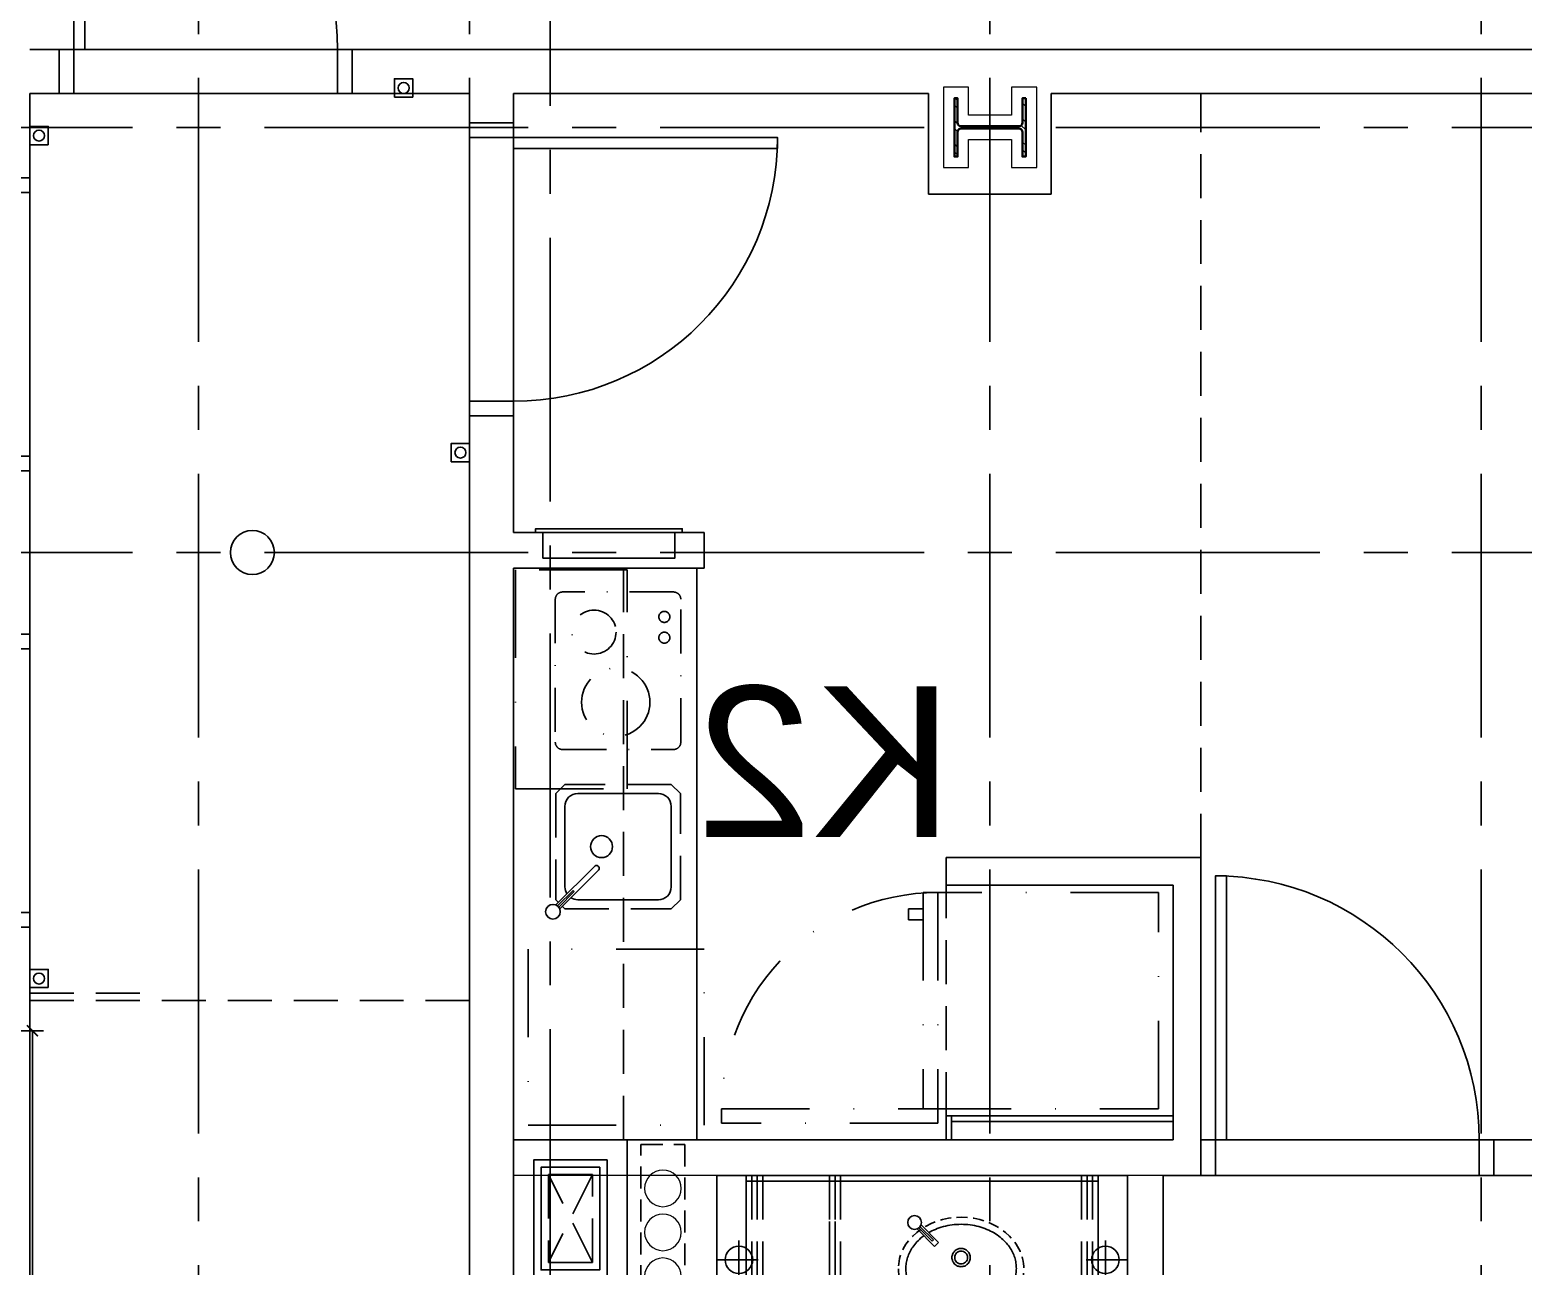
# Model space of a CAD drawing. Header units: inches. Extents: x 12000 to 16048, y 0 to 3185.
# Drawn here: x 12628 to 12831.7, y 1805.9 to 1974.6 of the extents above; entities that cross this region are included whole.
import ezdxf

# ---------------------------------------------------------------- set-up
doc = ezdxf.new("R2010")
doc.units = ezdxf.units.IN
doc.header["$LTSCALE"] = 48
doc.header["$MEASUREMENT"] = 0
for name, pattern in [('CENTER2', [1.125, 0.75, -0.125, 0.125, -0.125]), ('DASHDOT2', [0.5, 0.25, -0.125, 0, -0.125]), ('HIDDEN', [0.375, 0.25, -0.125]), ('HIDDEN2', [0.1875, 0.125, -0.0625])]:
    doc.linetypes.add(name, pattern=pattern)
for name, color, linetype in [('_0_Objects', 8, 'Continuous'), ('A-Clng Mtd Light Fixture', 8, 'Continuous'), ('A-Door', 8, 'Continuous'), ('A-Door-Head', 8, 'Continuous'), ('A-Eqpm', 8, 'Continuous'), ('A-Eqpm-NIC', 8, 'DASHDOT2'), ('A-Flor-Case', 8, 'Continuous'), ('A-Flor-Case-Hidden', 8, 'HIDDEN2'), ('A-Flor-Outline', 8, 'Continuous'), ('A-Flor-Ovhd', 8, 'HIDDEN2'), ('A-Flor-Pfix', 8, 'Continuous'), ('A-Flor-Soffit', 8, 'HIDDEN2'), ('A-Flor-Spcl', 8, 'Continuous'), ('A-Flor-Wall Mtd Fixture', 8, 'Continuous'), ('A-Grid(3-32)', 8, 'CENTER2'), ('A-HVAC', 8, 'HIDDEN2'), ('A-Wall-Full', 8, 'Continuous')]:
    doc.layers.add(name, color=color, linetype=linetype)
for name, color, linetype, lineweight in [('A-Detl-Hatch', 8, 'Continuous', 18), ('S-Detl-Hatch', 8, 'Continuous', 18), ('S-Detl-Wide', 8, 'Continuous', 35)]:
    doc.layers.add(name, color=color, linetype=linetype, lineweight=lineweight)
doc.layers.add('G-Anno-Nplt', color=8, linetype='Continuous', lineweight=18, plot=False)
doc.layers.add('G-Anno-View', color=8, linetype='Continuous', lineweight=18, plot=False)
doc.styles.add('G1DIM', font='arial.ttf')
doc.dimstyles.new('Aec-Arch-I-96', dxfattribs={"dimscale": 96, "dimtxt": 0.09375, "dimasz": 0.0625, "dimexe": 0.0625, "dimexo": 0.0625, "dimgap": 0.03125, "dimtad": 1, "dimdec": 3, "dimzin": 3, "dimdsep": 46, "dimlunit": 4, "dimtxsty": 'G1DIM', "dimblk": 'ARCHTICK', "dimcen": 0.09375, "dimclrd": 256, "dimclre": 256, "dimclrt": 256, "dimazin": 2, "dimtfac": 0.75, "dimtdec": 3, "dimtix": 1, "dimtmove": 2, "dimatfit": 2, "dimldrblk": 'OPEN90', "dimfxl": 0.0625, "dimtolj": 1, "dimtzin": 0, "dimarcsym": 0})

# ---------------------------------------------------------------- blocks, each defined once
blk = doc.blocks.new('*U9')
at = {"layer": 'A-Detl-Hatch'}
h = blk.add_hatch(dxfattribs=at)
h.set_pattern_fill('ANSI32', color=256, scale=6, style=0)
h.set_pattern_definition([(45, (0, -4.865), (-1.591, 1.591), []), (45, (1.0607, -4.865), (-1.591, 1.591), [])])
edge = h.paths.add_edge_path()
edge.add_line((3.98, -9.73), (3.98, -9.295))
edge.add_line((3.98, -9.295), (0.645, -9.295))
edge.add_arc((0.645, -8.795), 0.5, 180, 270, ccw=False)
edge.add_line((0.145, -8.795), (0.145, -0.935))
edge.add_arc((0.645, -0.935), 0.5, 90, 180, ccw=False)
edge.add_line((0.645, -0.435), (3.98, -0.435))
edge.add_line((3.98, -0.435), (3.98, 0))
edge.add_line((3.98, 0), (-3.98, 0))
edge.add_line((-3.98, 0), (-3.98, -0.435))
edge.add_line((-3.98, -0.435), (-0.645, -0.435))
edge.add_arc((-0.645, -0.935), 0.5, 0, 90, ccw=False)
edge.add_line((-0.145, -0.935), (-0.145, -8.795))
edge.add_arc((-0.645, -8.795), 0.5, -90, 0, ccw=False)
edge.add_line((-0.645, -9.295), (-3.98, -9.295))
edge.add_line((-3.98, -9.295), (-3.98, -9.73))
edge.add_line((-3.98, -9.73), (3.98, -9.73))
at = {"linetype": 'ByBlock'}
blk.add_lwpolyline([(3.98, -9.73), (3.98, -9.295), (0.645, -9.295, -0.4142136), (0.145, -8.795), (0.145, -0.935, -0.4142136), (0.645, -0.435), (3.98, -0.435), (3.98, 0), (-3.98, 0), (-3.98, -0.435), (-0.645, -0.435, -0.4142136), (-0.145, -0.935), (-0.145, -8.795, -0.4142136), (-0.645, -9.295), (-3.98, -9.295), (-3.98, -9.73)], format="xyb", close=True, dxfattribs=at)
blk = doc.blocks.new('W10X33')
at = {"layer": 'S-Detl-Hatch'}
blk.add_lwpolyline([(13773.28, -7309.78), (13773.28, -7306.34), (13769.45, -7306.34), (13769.45, -7300.48), (13773.28, -7300.48), (13773.28, -7297.05), (13762.32, -7297.05), (13762.32, -7300.48), (13766.16, -7300.48), (13766.16, -7306.34), (13762.32, -7306.34), (13762.32, -7309.78)], close=True, dxfattribs=at)
at = {"layer": 'S-Detl-Wide'}
blk.add_blockref('*U9', (13767.8, -7298.55), dxfattribs=at)
blk = doc.blocks.new('2ND FLOOR - STRUCTURAL GRID')
at = {"layer": 'A-Grid(3-32)'}
for p, q in [((8635.5, -7426.01), (8635.5, -9409.77)), ((8672.5, -7426.01), (8672.5, -9409.77)), ((8743.5, -7426.01), (8743.5, -9409.77)), ((8810.5, -7426.01), (8810.5, -9409.77)), ((8683.5, -7447.81), (8683.5, -9387.54)), ((8104.5, -8080.75), (11912.5, -8080.75)), ((8104.5, -8138.75), (11912.5, -8138.75))]:
    blk.add_line(p, q, dxfattribs=at)
at = {"rotation": 90}
blk.add_blockref('W10X33', (1440.09, -21848.55), dxfattribs=at)
blk = doc.blocks.new('36in door')
blk.add_lwpolyline([(-1.5, -36), (0, -36), (0, 0), (-1.5, 0)], close=True)
blk.add_arc((0, 0), 36, 180, 270)
blk = doc.blocks.new('King Studio 3')
at = {"layer": 'A-Door'}
for points in [[(15.9941, -214.375), (13.9941, -214.375), (13.9941, -220.375), (15.9941, -220.375)], [(53.9941, -214.375), (51.9941, -214.375), (51.9941, -220.375), (53.9941, -220.375)]]:
    blk.add_lwpolyline(points, close=True, dxfattribs=at)
at = {"layer": 'A-Door-Head'}
blk.add_lwpolyline([(15.9941, -214.375), (51.9941, -214.375), (51.9941, -220.375), (15.9941, -220.375)], close=True, dxfattribs=at)
at = {"layer": 'A-Wall-Full'}
for p, q in [((9.9941, -214.375), (15.9941, -214.375)), ((15.9941, -220.375), (15.9941, -214.375)), ((15.9941, -220.375), (15.9941, -214.375)), ((51.9941, -220.375), (51.9941, -214.375)), ((51.9941, -214.375), (257.3731, -214.375)), ((51.9941, -220.375), (51.9941, -214.375)), ((53.9941, -214.375), (51.9941, -214.375)), ((9.9941, -220.375), (15.9941, -220.375)), ((51.9941, -220.375), (70, -220.3749))]:
    blk.add_line(p, q, dxfattribs=at)
at = {"layer": 'A-Door', "rotation": 180}
blk.add_blockref('36in door', (15.9941, -214.375), dxfattribs=at)
blk = doc.blocks.new('refrigerator')
blk.add_line((-30.125, 0), (-30.125, -29.5))
for points in [[(-32.125, -29.5), (0, -29.5), (0, 0), (-32.125, 0)], [(-34.125, -3.75), (-32.125, -3.75), (-32.125, -2.25), (-34.125, -2.25)], [(-59.625, -31.5), (-59.625, -29.5), (-30.125, -29.5), (-30.125, -31.5)]]:
    blk.add_lwpolyline(points, close=True)
blk.add_arc((-30.125, -29.5), 29.5, 90, 183.88744)
blk = doc.blocks.new('kitchen faucet')
for p, q in [((0.93, 0.38), (8.38, 0.38)), ((1, 0.12), (4, 0.12)), ((4, -0.12), (4, 0.12)), ((0.93, -0.38), (8.38, -0.38)), ((1, -0.12), (4, -0.12))]:
    blk.add_line(p, q)
blk.add_circle((0, 0), 1)
blk.add_arc((8.38, 0), 0.375, 270, 90)
blk = doc.blocks.new('kitchen sink')
blk.add_lwpolyline([(-14.94, -6.97, 0.143329), (-14, -7.25), (-3, -7.25, 0.414214), (-1.25, -5.5), (-1.25, 5.5, 0.414214), (-3, 7.25), (-14, 7.25, 0.414214), (-15.75, 5.5), (-15.75, -5.5, 0.143329), (-15.47, -6.44, 0.143329)], format="xyb")
blk.add_circle((-10.75, 0), 1.5)
at = {"layer": 'A-Flor-Case-Hidden'}
for p, q in [((-15.75, 8.5), (-17, 7.25)), ((-1.25, 8.5), (0, 7.25)), ((-16.64, -7.61), (-17, -7.25)), ((-15.75, -8.5), (-16.11, -8.14)), ((-1.25, -8.5), (0, -7.25))]:
    blk.add_line(p, q, dxfattribs=at)
for points in [[(-1.25, 8.5), (-15.75, 8.5)], [(-17, 7.25), (-17, -7.25)], [(0, -7.25), (0, 7.25)], [(-15.75, -8.5), (-1.25, -8.5)]]:
    blk.add_lwpolyline(points, dxfattribs=at)
at = {"rotation": 45.00000000000001}
blk.add_blockref('kitchen faucet', (-17.38, -8.88), dxfattribs=at)
blk = doc.blocks.new('cooktop')
at = {"ltscale": 0.5}
blk.add_lwpolyline([(-7.56, -21.5), (7.56, -21.5, 0.414214), (8.56, -20.5), (8.56, -1, 0.414214), (7.56, 0), (-7.56, 0, 0.414214), (-8.56, -1), (-8.56, -20.5, 0.414214)], format="xyb", close=True, dxfattribs=at)
for centre, radius in [((-3.27, -5.47), 3), ((6.32, -3.4), 0.75), ((6.32, -6.24), 0.75), ((-0.31, -15.05), 4.66)]:
    blk.add_circle(centre, radius, dxfattribs=at)
blk = doc.blocks.new('_ArchTick')
at = {"linetype": 'ByBlock', "const_width": 0.15}
blk.add_lwpolyline([(-0.5, -0.5), (0.5, 0.5)], dxfattribs=at)
blk = doc.blocks.new('*D134')
at = {"layer": 'Defpoints', "transparency": 16777216}
for p in [(-90, 34.75), (-59, 34.87), (-59, 25.02)]:
    blk.add_point(p, dxfattribs=at)
at = {"layer": 'G-Anno-Nplt', "lineweight": -2, "transparency": 16777216}
for p, q in [((-90, 33.25), (-90, 23.52)), ((-59, 33.37), (-59, 23.52)), ((-90, 25.02), (-59, 25.02))]:
    blk.add_line(p, q, dxfattribs=at)
at = {"layer": 'G-Anno-Nplt', "lineweight": -2, "transparency": 16777216, "xscale": 1.5, "yscale": 1.5, "zscale": 1.5, "rotation": 180}
blk.add_blockref('_ArchTick', (-90, 25.02), dxfattribs=at)
at = {"layer": 'G-Anno-Nplt', "lineweight": -2, "transparency": 16777216, "xscale": 1.5, "yscale": 1.5, "zscale": 1.5}
blk.add_blockref('_ArchTick', (-59, 25.02), dxfattribs=at)
at = {"layer": 'G-Anno-Nplt', "transparency": 16777216, "insert": (-74.5, 26.9), "char_height": 2.25, "attachment_point": 5, "style": 'G1DIM'}
blk.add_mtext('\\A1;2\'-7"', dxfattribs=at)
blk = doc.blocks.new('_Open90')
at = {"linetype": 'ByBlock', "lineweight": -2}
for p, q in [((0, 0), (-1, 0)), ((-0.5, 0.5), (0, 0)), ((0, 0), (-0.5, -0.5))]:
    blk.add_line(p, q, dxfattribs=at)
blk = doc.blocks.new('*D135')
at = {"layer": 'Defpoints', "transparency": 16777216}
for p in [(-59, 34.75), (-25, 34.75), (-25, 25.02)]:
    blk.add_point(p, dxfattribs=at)
at = {"layer": 'G-Anno-Nplt', "lineweight": -2, "transparency": 16777216}
for p, q in [((-59, 33.25), (-59, 23.52)), ((-25, 33.25), (-25, 23.52)), ((-59, 25.02), (-25, 25.02))]:
    blk.add_line(p, q, dxfattribs=at)
at = {"layer": 'G-Anno-Nplt', "lineweight": -2, "transparency": 16777216, "xscale": 1.5, "yscale": 1.5, "zscale": 1.5, "rotation": 180}
blk.add_blockref('_ArchTick', (-59, 25.02), dxfattribs=at)
at = {"layer": 'G-Anno-Nplt', "lineweight": -2, "transparency": 16777216, "xscale": 1.5, "yscale": 1.5, "zscale": 1.5}
blk.add_blockref('_ArchTick', (-25, 25.02), dxfattribs=at)
at = {"layer": 'G-Anno-Nplt', "transparency": 16777216, "insert": (-42, 26.92), "char_height": 2.25, "attachment_point": 5, "style": 'G1DIM'}
blk.add_mtext('\\A1;2\'-10"', dxfattribs=at)
blk = doc.blocks.new('*D136')
at = {"layer": 'Defpoints', "transparency": 16777216}
for p in [(-59, 34.75), (-65.84, 0), (-59, 0)]:
    blk.add_point(p, dxfattribs=at)
at = {"layer": 'G-Anno-Nplt', "lineweight": -2, "transparency": 16777216}
for p, q in [((-60.5, 34.75), (-67.34, 34.75)), ((-65.84, 34.75), (-65.84, 0)), ((-60.5, 0), (-67.34, 0))]:
    blk.add_line(p, q, dxfattribs=at)
at = {"layer": 'G-Anno-Nplt', "lineweight": -2, "transparency": 16777216, "xscale": 1.5, "yscale": 1.5, "zscale": 1.5}
for p, rotation in [((-65.84, 34.75), 90), ((-65.84, 0), 270)]:
    blk.add_blockref('_ArchTick', p, dxfattribs=dict(at, rotation=rotation))
at = {"layer": 'G-Anno-Nplt', "transparency": 16777216, "insert": (-68.6, 17.37), "char_height": 2.25, "attachment_point": 5, "rotation": 90, "style": 'G1DIM'}
blk.add_mtext('\\A1;2\'-10{\\H0.750000x;\\S3/4;}"', dxfattribs=at)
blk = doc.blocks.new('*D137')
at = {"layer": 'Defpoints', "transparency": 16777216}
for p in [(-25, 25.02), (0, 25.02), (0, 25.02)]:
    blk.add_point(p, dxfattribs=at)
at = {"layer": 'G-Anno-Nplt', "lineweight": -2, "transparency": 16777216}
blk.add_line((-25, 25.02), (0, 25.02), dxfattribs=at)
at = {"layer": 'G-Anno-Nplt', "lineweight": -2, "transparency": 16777216, "xscale": 1.5, "yscale": 1.5, "zscale": 1.5, "rotation": 180}
blk.add_blockref('_ArchTick', (-25, 25.02), dxfattribs=at)
at = {"layer": 'G-Anno-Nplt', "lineweight": -2, "transparency": 16777216, "xscale": 1.5, "yscale": 1.5, "zscale": 1.5}
blk.add_blockref('_ArchTick', (0, 25.02), dxfattribs=at)
at = {"layer": 'G-Anno-Nplt', "transparency": 16777216, "insert": (-12.5, 26.9), "char_height": 2.25, "attachment_point": 5, "style": 'G1DIM'}
blk.add_mtext('\\A1;2\'-1"', dxfattribs=at)
blk = doc.blocks.new('*D138')
at = {"layer": 'Defpoints', "transparency": 16777216}
for p in [(0, 78), (0, 0), (6.36, 0)]:
    blk.add_point(p, dxfattribs=at)
at = {"layer": 'G-Anno-Nplt', "lineweight": -2, "transparency": 16777216}
for p, q in [((1.5, 78), (7.86, 78)), ((6.36, 78), (6.36, 0)), ((1.5, 0), (7.86, 0))]:
    blk.add_line(p, q, dxfattribs=at)
at = {"layer": 'G-Anno-Nplt', "lineweight": -2, "transparency": 16777216, "xscale": 1.5, "yscale": 1.5, "zscale": 1.5}
for p, rotation in [((6.36, 78), 90), ((6.36, 0), 270)]:
    blk.add_blockref('_ArchTick', p, dxfattribs=dict(at, rotation=rotation))
at = {"layer": 'G-Anno-Nplt', "transparency": 16777216, "insert": (4.46, 39), "char_height": 2.25, "attachment_point": 5, "rotation": 90, "style": 'G1DIM'}
blk.add_mtext('\\A1;6\'-6"', dxfattribs=at)
blk = doc.blocks.new('18in door')
blk.add_lwpolyline([(0, 0), (1.5, 0), (1.5, 18), (0, 18)], close=True)
blk.add_arc((0, 0), 18, 0, 90)
blk = doc.blocks.new('Single 12x6 HVAC Shaft')
at = {"layer": 'A-Flor-Outline'}
blk.add_lwpolyline([(3.75, 17.75), (11.75, 17.75), (11.75, 3.75), (3.75, 3.75)], close=True, dxfattribs=at)
at = {"layer": 'A-HVAC'}
for p, q in [((4.75, 16.75), (10.75, 4.75)), ((4.75, 4.75), (10.75, 16.75))]:
    blk.add_line(p, q, dxfattribs=at)
blk.add_lwpolyline([(4.75, 16.75), (10.75, 16.75), (10.75, 4.75), (4.75, 4.75)], close=True, dxfattribs=at)
at = {"layer": 'A-Wall-Full'}
for points in [[(0, 21.5), (15.5, 21.5), (15.5, 0), (0, 0)], [(2.75, 18.75), (12.75, 18.75), (12.75, 2.75), (2.75, 2.75)]]:
    blk.add_lwpolyline(points, close=True, dxfattribs=at)
blk = doc.blocks.new('Plumbing Chase')
at = {"layer": 'A-Flor-Outline', "linetype": 'HIDDEN2', "ltscale": 0.5}
blk.add_lwpolyline([(0.625, 0), (6.625, 0), (6.625, 24), (0.625, 24)], close=True, dxfattribs=at)
at = {"layer": 'G-Anno-Nplt'}
for centre in [(3.625, 18), (3.625, 12), (3.625, 6)]:
    blk.add_circle(centre, 2.5, dxfattribs=at)
blk = doc.blocks.new('*D105')
at = {"layer": 'Defpoints', "transparency": 16777216}
for p in [(0, -27.88), (-5.72, -67.88), (0, -67.88)]:
    blk.add_point(p, dxfattribs=at)
at = {"layer": 'G-Anno-Nplt', "lineweight": -2, "transparency": 16777216}
for p, q in [((-1.5, -27.88), (-7.22, -27.88)), ((-5.72, -27.88), (-5.72, -67.88)), ((-1.5, -67.88), (-7.22, -67.88))]:
    blk.add_line(p, q, dxfattribs=at)
at = {"layer": 'G-Anno-Nplt', "lineweight": -2, "transparency": 16777216, "xscale": 1.5, "yscale": 1.5, "zscale": 1.5}
for p, rotation in [((-5.72, -27.88), 90), ((-5.72, -67.88), 270)]:
    blk.add_blockref('_ArchTick', p, dxfattribs=dict(at, rotation=rotation))
at = {"layer": 'G-Anno-Nplt', "transparency": 16777216, "insert": (-7.62, -47.88), "char_height": 2.25, "attachment_point": 5, "rotation": 90, "style": 'G1DIM'}
blk.add_mtext('\\A1;3\'-4"', dxfattribs=at)
blk = doc.blocks.new('*D106')
at = {"layer": 'Defpoints', "transparency": 16777216}
for p in [(0, -42.54), (-24, -43.01), (0, -43.01)]:
    blk.add_point(p, dxfattribs=at)
at = {"layer": 'G-Anno-Nplt', "lineweight": -2, "transparency": 16777216}
for p, q in [((-24, -41.51), (-24, -41.04)), ((-24, -42.54), (0, -42.54)), ((0, -41.51), (0, -41.04))]:
    blk.add_line(p, q, dxfattribs=at)
at = {"layer": 'G-Anno-Nplt', "lineweight": -2, "transparency": 16777216, "xscale": 1.5, "yscale": 1.5, "zscale": 1.5, "rotation": 180}
blk.add_blockref('_ArchTick', (-24, -42.54), dxfattribs=at)
at = {"layer": 'G-Anno-Nplt', "lineweight": -2, "transparency": 16777216, "xscale": 1.5, "yscale": 1.5, "zscale": 1.5}
blk.add_blockref('_ArchTick', (0, -42.54), dxfattribs=at)
at = {"layer": 'G-Anno-Nplt', "transparency": 16777216, "insert": (-12, -40.64), "char_height": 2.25, "attachment_point": 5, "style": 'G1DIM'}
blk.add_mtext('\\A1;2\'-0"', dxfattribs=at)
blk = doc.blocks.new('shower head')
for p, q in [((0.5, 0.25), (4.48, 0.25)), ((6.04, 1.5), (4.5, 1.5)), ((0.5, -0.25), (4.48, -0.25)), ((6.02, -1.5), (4.49, -1.5))]:
    blk.add_line(p, q)
blk.add_lwpolyline([(0, -1.12), (0.5, -1.12), (0.5, 1.12), (0, 1.12)], close=True)
at = {"extrusion": (0, 0, -1)}
for centre, start_param, end_param in [((4.5, 0), 4.878708, 10.826996), ((6.02, 0), 6.265998, 9.430839)]:
    blk.add_ellipse(centre, major_axis=(0, 1.5), ratio=0.483735, start_param=start_param, end_param=end_param, dxfattribs=at)
blk.add_open_spline([(4.48, 0.25), (4.49, 0.2), (4.49, 0.16), (4.49, 0.11), (4.5, 0.04), (4.5, -0.04), (4.49, -0.11), (4.49, -0.16), (4.49, -0.21), (4.48, -0.25)], degree=3, knots=[7.6339989, 7.6339989, 7.6339989, 7.6339989, 7.7552894, 7.7552894, 7.7552894, 7.9540134, 7.9540134, 7.9540134, 8.074038, 8.074038, 8.074038, 8.074038])
blk = doc.blocks.new('shower curtain rod')
for p, q in [((-59.75, 0), (-60, 0)), ((-59.75, -2.5), (-59.75, 0)), ((-0.25, 0), (0, 0)), ((-0.25, -2.5), (-0.25, 0)), ((-59.75, -0.75), (-58.86, -0.75)), ((-59.75, -1.75), (-59, -1.75)), ((-0.25, -0.75), (-1.14, -0.75)), ((-0.25, -1.75), (-1, -1.75)), ((-59.75, -2.5), (-60, -2.5)), ((-0.25, -2.5), (0, -2.5))]:
    blk.add_line(p, q)
for centre, radius, start, end in [((-30, 101.37), 107.12, 254.2934, 285.7066), ((-30, 101.34), 106.09, 254.2167, 285.7833)]:
    blk.add_arc(centre, radius, start, end)
blk = doc.blocks.new('tub plan')
for p, q in [((0.12, -32.25), (0.12, -0.31)), ((59.44, -0.12), (0.31, -0.12)), ((59.63, -32.25), (59.63, -0.31)), ((2.25, -16.5), (2.25, -20)), ((0.19, -33.86), (0.19, -32.36)), ((59.56, -33.86), (59.56, -32.36)), ((-0.07, -33.87), (59.81, -33.87))]:
    blk.add_line(p, q)
blk.add_circle((7.62, -18.25), 1.09)
for centre, radius, start, end in [((0.31, -0.31), 0.188, 90, 180), ((59.44, -0.31), 0.188, 0, 90), ((14.37, -18.25), 12.25, 90, 171.7868), ((30, -982.48), 976.6, 89.08325, 90.91675), ((45.62, -18.25), 12.25, 270, 90), ((14.5, -18.25), 10.59, 90, 180), ((29.77, -940.73), 933.2, 89.06218, 90.93782), ((45.05, -12.16), 4.5, 8.0478, 90), ((1.97, -18.25), 48, 351.9522, 8.0478), ((14.5, -18.25), 10.59, 180, 270), ((14.37, -18.25), 12.25, 188.2132, 270), ((45.05, -24.34), 4.5, 270, 351.9522), ((30, 945.98), 976.6, 269.08325, 270.91675), ((29.77, 904.23), 933.2, 269.06218, 270.93782), ((0.25, -32.25), 0.13, 180, 241.143), ((59.5, -32.25), 0.13, 298.857, 0), ((0.25, -33.69), 0.13, 246.6399, 270), ((29.87, 1136.13), 1170.38, 268.54955, 271.45045), ((59.81, -33.81), 0.06, 270, 0)]:
    blk.add_arc(centre, radius, start, end)
at = {"layer": 'A-Flor-Pfix'}
blk.add_blockref('shower head', (-0.07, -18.25), dxfattribs=at)
at = {"layer": 'A-Flor-Spcl'}
blk.add_blockref('shower curtain rod', (59.87, -28.62), dxfattribs=at)
blk = doc.blocks.new('Toiliet American Std Cadet Pro')
for p, q in [((5.84, 9.06), (1, 9.06)), ((0, 8.06), (0, -8.06)), ((6.84, 7.9), (6.84, 8.06)), ((7.53, 6.52), (7, 7.36)), ((7.69, -5.98), (7.69, 5.98)), ((6.84, -8.06), (6.84, -7.9)), ((7, -7.36), (7.53, -6.52)), ((1, -9.06), (5.84, -9.06))]:
    blk.add_line(p, q)
for centre, radius, start, end in [((1, 8.06), 1, 90, 180), ((5.84, 8.06), 1, 0, 90), ((7.84, 7.9), 1, 180, 212.4157), ((6.69, 5.98), 1, 0, 32.4157), ((10.89, 10.1), 4.91, 226.8784, 295.5831), ((10.89, -10.1), 4.91, 64.417, 133.1217), ((6.69, -5.98), 1, 327.5844, 0), ((1, -8.06), 1, 180, 270), ((5.84, -8.06), 1, 270, 0), ((7.84, -7.9), 1, 147.5844, 180)]:
    blk.add_arc(centre, radius, start, end)
for start_param, end_param in [(4.086017, 8.480354), (2.197169, 4.086017)]:
    blk.add_ellipse((18.39, 0), major_axis=(9.17, 0), ratio=0.762999, start_param=start_param, end_param=end_param)
blk = doc.blocks.new('wall sconce')
for p, q in [((2, -2.625), (2, 2.625)), ((-1, 0), (4.625, 0))]:
    blk.add_line(p, q)
blk.add_circle((2, 0), 1.875)
blk = doc.blocks.new('sink1915rear')
for p, q in [((-5.47, -4.01), (-3.08, -6.41)), ((-6, -4.54), (-3.61, -6.94)), ((-5.78, -4.41), (-3.96, -6.23)), ((-5.6, -4.24), (-3.78, -6.05)), ((-3.96, -6.23), (-3.78, -6.05)), ((-3.61, -6.94), (-3.08, -6.41))]:
    blk.add_line(p, q)
blk.add_circle((-6.35, -3.67), 0.938)
for points, knots in [([(0, -3.91), (-0.41, -3.93), (-1.23, -3.96), (-2.41, -4.2), (-3.48, -4.57), (-4.13, -4.89), (-4.43, -5.06)], [0, 0, 0, 0, 1.238365, 2.448444, 3.606048, 4.621257, 4.621257, 4.621257, 4.621257]), ([(-5.07, -5.48), (-5.16, -5.54), (-5.5, -5.8), (-6.03, -6.29), (-6.6, -6.99), (-7.03, -7.71), (-7.32, -8.45), (-7.5, -9.2), (-7.56, -9.95), (-7.5, -10.7), (-7.32, -11.45), (-7.03, -12.19), (-6.6, -12.91), (-6.03, -13.61), (-5.33, -14.26), (-4.48, -14.84), (-3.5, -15.33), (-2.41, -15.7), (-1.23, -15.95), (-0.41, -15.98), (0, -15.99)], [5.387657, 5.387657, 5.387657, 5.387657, 5.72094, 6.671915, 7.55893, 8.391939, 9.182354, 9.943851, 10.690053, 11.436458, 12.198524, 12.989815, 13.823917, 14.712127, 15.664288, 16.687236, 17.780855, 18.938437, 20.147416, 21.38303, 21.38303, 21.38303, 21.38303])]:
    blk.add_open_spline(points, degree=3, knots=knots)
for points in [[(0, -3.91), (1.24, -3.99), (2.42, -4.23), (3.52, -4.61), (4.49, -5.1), (5.33, -5.68), (6.03, -6.32), (6.59, -7.01), (7.01, -7.73), (7.31, -8.46), (7.48, -9.21), (7.54, -9.95), (7.48, -10.69), (7.31, -11.44), (7.01, -12.17), (6.59, -12.89), (6.03, -13.58), (5.33, -14.22), (4.49, -14.81), (3.51, -15.3), (2.42, -15.67), (1.23, -15.91), (0, -15.99)], [(0, -9.7), (-0.48, -9.61), (-0.88, -9.34), (-1.15, -8.93), (-1.25, -8.45), (-1.15, -7.97), (-0.88, -7.57), (-0.48, -7.3), (0, -7.2)], [(0, -7.58), (-0.33, -7.64), (-0.62, -7.83), (-0.81, -8.12), (-0.87, -8.45), (-0.81, -8.79), (-0.62, -9.07), (-0.33, -9.26), (0, -9.33)], [(0, -9.7), (0.48, -9.61), (0.88, -9.34), (1.15, -8.93), (1.25, -8.45), (1.15, -7.97), (0.88, -7.57), (0.48, -7.3), (0, -7.2)], [(0, -7.58), (0.33, -7.64), (0.62, -7.83), (0.81, -8.12), (0.88, -8.45), (0.81, -8.79), (0.62, -9.07), (0.33, -9.26), (0, -9.33)]]:
    blk.add_spline(points, degree=3)
at = {"layer": 'A-Flor-Case-Hidden', "linetype": 'HIDDEN2', "ltscale": 0.25, "extrusion": (0, 0, -1)}
blk.add_ellipse((0, -10.01), major_axis=(-8.56, 0), ratio=0.824818, dxfattribs=at)
blk = doc.blocks.new('41in Std Vanity')
at = {"layer": 'A-Flor-Case'}
for p, q in [((23, 52), (0, 52)), ((0.75, 4), (0.75, 52)), ((23, 4), (23, 52)), ((23, 4), (0, 4))]:
    blk.add_line(p, q, dxfattribs=at)
at = {"layer": 'A-Flor-Case-Hidden'}
for p, q in [((0, 51.25), (22, 51.25)), ((22, 4.75), (22, 51.125)), ((0, 50.5), (21.25, 50.5)), ((0, 49.75), (21.25, 49.75)), ((0, 16.875), (21.25, 16.875)), ((0, 16.125), (21.25, 16.125)), ((0, 15.375), (22, 15.375)), ((21.25, 16.125), (0.75, 16.125)), ((21.25, 15.375), (0.75, 15.375)), ((0, 6.25), (21.25, 6.25)), ((0, 5.5), (21.25, 5.5)), ((0, 4.75), (22, 4.75))]:
    blk.add_line(p, q, dxfattribs=at)
for points in [[(21.25, 49.75), (22, 49.75), (22, 51.25), (21.25, 51.25)], [(21.25, 16.875), (22, 16.875), (22, 15.375), (21.25, 15.375)], [(21.25, 6.25), (22, 6.25), (22, 4.75), (21.25, 4.75)]]:
    blk.add_lwpolyline(points, close=True, dxfattribs=at)
at = {"layer": 'A-Wall-Full'}
for p, q in [((0, 0), (0, 56)), ((0, 56), (23, 56)), ((23, 0), (0, 0))]:
    blk.add_line(p, q, dxfattribs=at)
at = {"layer": 'A-Flor-Pfix', "rotation": 90}
blk.add_blockref('sink1915rear', (2.736, 33.312), dxfattribs=at)
at = {"layer": 'A-Flor-Wall Mtd Fixture', "xscale": -1, "rotation": 90}
blk.add_blockref('wall sconce', (11.5, 55), dxfattribs=at)
at = {"layer": 'A-Flor-Wall Mtd Fixture', "rotation": 90}
blk.add_blockref('wall sconce', (11.5, 1), dxfattribs=at)
blk = doc.blocks.new('*D100')
at = {"layer": 'Defpoints', "transparency": 16777216}
for p in [(4.88, 128.67), (60.88, 129.13), (60.88, 129.13)]:
    blk.add_point(p, dxfattribs=at)
at = {"layer": 'G-Anno-Nplt', "lineweight": -2, "transparency": 16777216}
for p, q in [((4.88, 130.17), (4.88, 130.63)), ((4.88, 129.13), (60.88, 129.13))]:
    blk.add_line(p, q, dxfattribs=at)
at = {"layer": 'G-Anno-Nplt', "lineweight": -2, "transparency": 16777216, "xscale": 1.5, "yscale": 1.5, "zscale": 1.5, "rotation": 180}
blk.add_blockref('_ArchTick', (4.88, 129.13), dxfattribs=at)
at = {"layer": 'G-Anno-Nplt', "lineweight": -2, "transparency": 16777216, "xscale": 1.5, "yscale": 1.5, "zscale": 1.5}
blk.add_blockref('_ArchTick', (60.88, 129.13), dxfattribs=at)
at = {"layer": 'G-Anno-Nplt', "transparency": 16777216, "insert": (32.88, 131.03), "char_height": 2.25, "attachment_point": 5, "style": 'G1DIM'}
blk.add_mtext('\\A1;4\'-8"', dxfattribs=at)
blk = doc.blocks.new('*D101')
at = {"layer": 'Defpoints', "transparency": 16777216}
for p in [(0, 112.88), (0, 72.88), (10.78, 72.88)]:
    blk.add_point(p, dxfattribs=at)
at = {"layer": 'G-Anno-Nplt', "lineweight": -2, "transparency": 16777216}
for p, q in [((1.5, 112.88), (12.28, 112.88)), ((10.78, 112.88), (10.78, 72.88)), ((1.5, 72.88), (12.28, 72.88))]:
    blk.add_line(p, q, dxfattribs=at)
at = {"layer": 'G-Anno-Nplt', "lineweight": -2, "transparency": 16777216, "xscale": 1.5, "yscale": 1.5, "zscale": 1.5}
for p, rotation in [((10.78, 112.88), 90), ((10.78, 72.88), 270)]:
    blk.add_blockref('_ArchTick', p, dxfattribs=dict(at, rotation=rotation))
at = {"layer": 'G-Anno-Nplt', "transparency": 16777216, "insert": (8.88, 92.88), "char_height": 2.25, "attachment_point": 5, "rotation": 90, "style": 'G1DIM'}
blk.add_mtext('\\A1;3\'-4"', dxfattribs=at)
blk = doc.blocks.new('*D102')
at = {"layer": 'Defpoints', "transparency": 16777216}
for p in [(47.64, 68), (47.64, 0), (47.64, 0)]:
    blk.add_point(p, dxfattribs=at)
at = {"layer": 'G-Anno-Nplt', "lineweight": -2, "transparency": 16777216}
blk.add_line((47.64, 68), (47.64, 0), dxfattribs=at)
at = {"layer": 'G-Anno-Nplt', "lineweight": -2, "transparency": 16777216, "xscale": 1.5, "yscale": 1.5, "zscale": 1.5}
for p, rotation in [((47.64, 68), 90), ((47.64, 0), 270)]:
    blk.add_blockref('_ArchTick', p, dxfattribs=dict(at, rotation=rotation))
at = {"layer": 'G-Anno-Nplt', "transparency": 16777216, "insert": (45.74, 34), "char_height": 2.25, "attachment_point": 5, "rotation": 90, "style": 'G1DIM'}
blk.add_mtext('\\A1;5\'-8"', dxfattribs=at)
blk = doc.blocks.new('*D103')
at = {"layer": 'Defpoints', "transparency": 16777216}
for p in [(52.62, 7.98), (88.62, 8.06), (52.62, 3.66)]:
    blk.add_point(p, dxfattribs=at)
at = {"layer": 'G-Anno-Nplt', "lineweight": -2, "transparency": 16777216}
for p, q in [((52.62, 6.48), (52.62, 2.16)), ((88.62, 6.56), (88.62, 2.16)), ((88.62, 3.66), (52.62, 3.66))]:
    blk.add_line(p, q, dxfattribs=at)
at = {"layer": 'G-Anno-Nplt', "lineweight": -2, "transparency": 16777216, "xscale": 1.5, "yscale": 1.5, "zscale": 1.5, "rotation": 180}
blk.add_blockref('_ArchTick', (52.62, 3.66), dxfattribs=at)
at = {"layer": 'G-Anno-Nplt', "lineweight": -2, "transparency": 16777216, "xscale": 1.5, "yscale": 1.5, "zscale": 1.5}
blk.add_blockref('_ArchTick', (88.62, 3.66), dxfattribs=at)
at = {"layer": 'G-Anno-Nplt', "transparency": 16777216, "insert": (70.62, 5.56), "char_height": 2.25, "attachment_point": 5, "style": 'G1DIM'}
blk.add_mtext('\\A1;3\'-0"', dxfattribs=at)
blk = doc.blocks.new('*D104')
at = {"layer": 'Defpoints', "transparency": 16777216}
for p in [(88.62, 68), (75.42, 8.06), (88.62, 8.06)]:
    blk.add_point(p, dxfattribs=at)
at = {"layer": 'G-Anno-Nplt', "lineweight": -2, "transparency": 16777216}
for p, q in [((87.12, 68), (73.92, 68)), ((75.42, 68), (75.42, 8.06)), ((87.12, 8.06), (73.92, 8.06))]:
    blk.add_line(p, q, dxfattribs=at)
at = {"layer": 'G-Anno-Nplt', "lineweight": -2, "transparency": 16777216, "xscale": 1.5, "yscale": 1.5, "zscale": 1.5}
for p, rotation in [((75.42, 68), 90), ((75.42, 8.06), 270)]:
    blk.add_blockref('_ArchTick', p, dxfattribs=dict(at, rotation=rotation))
at = {"layer": 'G-Anno-Nplt', "transparency": 16777216, "insert": (73.52, 38.03), "char_height": 2.25, "attachment_point": 5, "rotation": 90, "style": 'G1DIM'}
blk.add_mtext('\\A1;5\'-0"', dxfattribs=at)
blk = doc.blocks.new('King Studio 2 -01')
at = {"layer": 'A-Door'}
for points in [[(175.33, 6), (173.33, 6), (173.33, 0), (175.33, 0)], [(213.33, 6), (211.33, 6), (211.33, 0), (213.33, 0)]]:
    blk.add_lwpolyline(points, close=True, dxfattribs=at)
at = {"layer": 'A-Door-Head'}
blk.add_lwpolyline([(175.33, 6), (211.33, 6), (211.33, 0), (175.33, 0)], close=True, dxfattribs=at)
at = {"layer": 'A-Wall-Full'}
for p, q in [((175.33, 6), (175.33, 0)), ((161.83, 0), (175.33, 0)), ((211.33, 0), (228.08, 0))]:
    blk.add_line(p, q, dxfattribs=at)
blk.add_lwpolyline([(211.33, 0), (211.33, 6), (213.33, 6)], dxfattribs=at)
blk = doc.blocks.new('door sign light')
at = {"layer": 'A-Flor-Wall Mtd Fixture'}
blk.add_lwpolyline([(-1.25, -2.5), (1.25, -2.5), (1.25, 0), (-1.25, 0)], close=True, dxfattribs=at)
blk.add_circle((0, -1.25), 0.75, dxfattribs=at)
blk = doc.blocks.new('guest corridor ceiling layout')
at = {"layer": 'A-Clng Mtd Light Fixture'}
blk.add_circle((-3041.64, -283), 3, dxfattribs=at)
at = {"layer": 'A-Flor-Soffit'}
blk.add_line((-3072, -344.13), (-3012, -344.13), dxfattribs=at)
for p in [(-3021, -218.37), (-3013.25, -268.12)]:
    blk.add_blockref('door sign light', p, dxfattribs=at)
at = {"layer": 'A-Flor-Soffit', "rotation": 90}
for p in [(-3072, -226.12), (-3072, -341.13)]:
    blk.add_blockref('door sign light', p, dxfattribs=at)
blk = doc.blocks.new('Suite Kitchen 1')
at = {"layer": 'A-Eqpm'}
for points in [[(-3, 82.875), (-23, 82.875), (-23, 83.375), (-3, 83.375)], [(-4, 82.875), (-22, 82.875), (-22, 79.375), (-4, 79.375)]]:
    blk.add_lwpolyline(points, close=True, dxfattribs=at)
at = {"layer": 'A-Eqpm-NIC'}
for points in [[(-0.25, 47.875), (-15.5, 47.875), (-15.5, 77.75), (-0.25, 77.75)], [(-2, 2), (-26, 2), (-26, 26), (-2, 26)]]:
    blk.add_lwpolyline(points, close=True, dxfattribs=at)
at = {"layer": 'A-Flor-Case'}
for p, q in [((-25, 78), (-25, 0)), ((-59, 3.25), (-90, 3.25)), ((-59.75, 2.5), (-90, 2.5)), ((-59.75, 3.25), (-59.75, 0)), ((-59, 3.25), (-59, 0))]:
    blk.add_line(p, q, dxfattribs=at)
at = {"layer": 'A-Flor-Ovhd'}
for p, q in [((-15, 0), (-15, 77.75)), ((-59, 3.25), (-59, 34.875))]:
    blk.add_line(p, q, dxfattribs=at)
at = {"layer": 'A-Wall-Full'}
for p, q in [((-26, 82.875), (0, 82.875)), ((-26, 78), (-26, 82.875)), ((-26, 78), (0, 78)), ((0, 0), (0, 78)), ((-93.75, 0), (-93.75, 38.5)), ((-59, 38.5), (-93.75, 38.5)), ((-59, 34.75), (-59, 38.5)), ((-59, 34.75), (-90, 34.75)), ((-90, 0), (-90, 34.75)), ((-90, 0), (0, 0))]:
    blk.add_line(p, q, dxfattribs=at)
at = {"layer": 'G-Anno-Nplt'}
blk.add_line((-90, -4.875), (0, -4.875), dxfattribs=at)
at = {"layer": 'A-Eqpm-NIC', "extrusion": (0, 0, -1), "zscale": -1}
for name, p in [('cooktop', (14.25, 74.75)), ('refrigerator', (88, 33.75))]:
    blk.add_blockref(name, p, dxfattribs=at)
at = {"layer": 'A-Flor-Pfix', "extrusion": (0, 0, -1), "zscale": -1}
blk.add_blockref('kitchen sink', (22.75, 40), dxfattribs=at)
at = {"layer": 'G-Anno-View', "insert": (-60.0267, 61.8875), "char_height": 20.58111, "width": 161.68767, "attachment_point": 1, "style": 'G1DIM'}
blk.add_mtext('K2', dxfattribs=at)
at = {"layer": 'G-Anno-Nplt'}
for base, p1, p2, picture, middle in [((6.3574, 0), (0, 78), (0, 0), '*D138', (4.4586, 39)), ((-65.8421, 0), (-59, 34.75), (-59, 0), '*D136', (-68.5984, 17.375))]:
    dim = blk.add_linear_dim(base=base, p1=p1, p2=p2, angle=90, dimstyle='Aec-Arch-I-96', override={"dimscale": 24, "dimsah": 1, "dimclrt": 256}, dxfattribs=at)
    dim.commit()
    dim.dimension.update_dxf_attribs({"geometry": picture, "text_midpoint": middle})
for base, p1, p2, picture, middle in [((-59, 25.0209), (-90, 34.75), (-59, 34.875), '*D134', (-74.5, 26.9005)), ((-25, 25.0209), (-59, 34.75), (-25, 34.75), '*D135', (-42, 26.9197)), ((0, 25.0209), (-25, 25.0209), (0, 25.0209), '*D137', (-12.5, 26.9005))]:
    dim = blk.add_linear_dim(base=base, p1=p1, p2=p2, dimstyle='Aec-Arch-I-96', override={"dimscale": 24, "dimsah": 1, "dimclrt": 256}, dxfattribs=at)
    dim.commit()
    dim.dimension.update_dxf_attribs({"geometry": picture, "text_midpoint": middle})
blk = doc.blocks.new('Suite Closet 1')
at = {"layer": 'A-Door'}
for points in [[(-27.75, -29.875), (-24, -29.875), (-24, -27.875), (-27.75, -27.875)], [(-27.75, -65.875), (-24, -65.875), (-24, -67.875), (-27.75, -67.875)]]:
    blk.add_lwpolyline(points, close=True, dxfattribs=at)
at = {"layer": 'A-Door-Head'}
blk.add_lwpolyline([(-27.75, -29.875), (-24, -29.875), (-24, -65.875), (-27.75, -65.875)], close=True, dxfattribs=at)
at = {"layer": 'A-Flor-Ovhd'}
for p, q in [((-15, -67.875), (-15, -27.875)), ((-12, -67.875), (-12, -27.875)), ((-11, -67.875), (-11, -27.875))]:
    blk.add_line(p, q, dxfattribs=at)
at = {"layer": 'A-Wall-Full'}
for p, q in [((-24, -27.875), (0, -27.875)), ((-24, -29.875), (-24, -27.875)), ((0, -67.875), (0, -27.875)), ((-27.75, -29.875), (-24, -29.875)), ((-27.75, -67.875), (-27.75, -65.875)), ((-27.75, -65.875), (-24, -65.875)), ((-24, -67.875), (-24, -65.875)), ((-24, -67.875), (0, -67.875))]:
    blk.add_line(p, q, dxfattribs=at)
for name, p in [('Single 12x6 HVAC Shaft', (-15.5, -21.5)), ('Plumbing Chase', (-24, -24.625))]:
    blk.add_blockref(name, p)
at = {"layer": 'A-Door', "extrusion": (0, 0, -1), "zscale": -1, "rotation": 270}
blk.add_blockref('18in door', (27.75, -29.875), dxfattribs=at)
at = {"layer": 'A-Door', "rotation": 90}
blk.add_blockref('18in door', (-27.75, -65.875), dxfattribs=at)
at = {"layer": 'G-Anno-View', "insert": (-19.8942, -45.8606), "char_height": 10.29056, "width": 80.843835, "attachment_point": 1, "style": 'G1DIM'}
blk.add_mtext('C1', dxfattribs=at)
at = {"layer": 'G-Anno-Nplt'}
dim = blk.add_linear_dim(base=(-5.7156, -67.875), p1=(0, -27.875), p2=(0, -67.875), angle=90, dimstyle='Aec-Arch-I-96', override={"dimscale": 24, "dimsah": 1, "dimclrt": 256}, dxfattribs=at)
dim.commit()
dim.dimension.update_dxf_attribs({"geometry": '*D105', "text_midpoint": (-7.6152, -47.875)})
dim = blk.add_linear_dim(base=(0, -42.5426), p1=(-24, -43.0076), p2=(0, -43.0076), dimstyle='Aec-Arch-I-96', override={"dimscale": 24, "dimsah": 1, "dimclrt": 256}, dxfattribs=at)
dim.commit()
dim.dimension.update_dxf_attribs({"geometry": '*D106', "text_midpoint": (-12, -40.6438)})
blk = doc.blocks.new('Suite Vanity and Bath 1')
at = {"layer": 'A-Door'}
for points in [[(6.875, 72.875), (4.875, 72.875), (4.875, 68), (6.875, 68)], [(44.875, 72.875), (42.875, 72.875), (42.875, 68), (44.875, 68)]]:
    blk.add_lwpolyline(points, close=True, dxfattribs=at)
at = {"layer": 'A-Door-Head'}
blk.add_lwpolyline([(6.875, 72.875), (42.875, 72.875), (42.875, 68), (6.875, 68)], close=True, dxfattribs=at)
at = {"layer": 'A-Flor-Soffit'}
blk.add_line((0, 72.875), (0, 112.875), dxfattribs=at)
at = {"layer": 'A-Wall-Full'}
for p, q in [((0, 112.875), (0, 135.875)), ((4.875, 135.875), (60.875, 135.875)), ((4.875, 112.875), (4.875, 135.875)), ((60.875, 110.875), (60.875, 135.875)), ((0, 112.875), (4.875, 112.875)), ((0, 72.875), (0, 0)), ((0, 72.875), (6.875, 72.875)), ((6.875, 68), (6.875, 72.875)), ((42.875, 68), (42.875, 72.875)), ((42.875, 72.875), (60.875, 72.875)), ((4.875, 68), (4.875, 0)), ((4.875, 68), (6.875, 68)), ((42.875, 68), (88.625, 68)), ((88.625, 8.06), (88.625, 68)), ((52.625, 8.06), (52.625, 0)), ((52.625, 8.06), (88.625, 8.06)), ((52.625, 0), (4.875, 0))]:
    blk.add_line(p, q, dxfattribs=at)
at = {"extrusion": (0, 0, -1), "zscale": -1, "rotation": 270}
blk.add_blockref('41in Std Vanity', (-60.875, 135.875), dxfattribs=at)
at = {"layer": 'A-Door', "extrusion": (0, 0, -1), "zscale": -1}
blk.add_blockref('36in door', (-6.875, 68), dxfattribs=at)
at = {"layer": 'A-Flor-Pfix', "extrusion": (0, 0, -1), "xscale": -1, "zscale": -1, "rotation": 90}
blk.add_blockref('tub plan', (-88.4982, 67.9332), dxfattribs=at)
at = {"layer": 'A-Flor-Pfix', "rotation": 90.00004864950782}
blk.add_blockref('Toiliet American Std Cadet Pro', (22.875, 0.75), dxfattribs=at)
at = {"layer": 'G-Anno-View', "insert": (23.4468, 105.0143), "char_height": 20.5811, "width": 161.68767, "attachment_point": 1, "style": 'G1DIM'}
blk.add_mtext('C', dxfattribs=at)
at = {"layer": 'G-Anno-Nplt'}
for base, p1, p2, picture, middle in [((60.875, 129.1324), (4.875, 128.6673), (60.875, 129.1324), '*D100', (32.875, 131.0311)), ((52.625, 3.6648), (88.625, 8.06), (52.625, 7.9826), '*D103', (70.625, 5.5644))]:
    dim = blk.add_linear_dim(base=base, p1=p1, p2=p2, dimstyle='Aec-Arch-I-96', override={"dimscale": 24, "dimsah": 1, "dimclrt": 256}, dxfattribs=at)
    dim.commit()
    dim.dimension.update_dxf_attribs({"geometry": picture, "text_midpoint": middle})
for base, p1, p2, picture, middle in [((10.7773, 72.875), (0, 112.875), (0, 72.875), '*D101', (8.8777, 92.875)), ((47.6409, 0), (47.6409, 68), (47.6409, 0), '*D102', (45.7422, 34)), ((75.4218, 8.06), (88.625, 68), (88.625, 8.06), '*D104', (73.523, 38.03))]:
    dim = blk.add_linear_dim(base=base, p1=p1, p2=p2, angle=90, dimstyle='Aec-Arch-I-96', override={"dimscale": 24, "dimsah": 1, "dimclrt": 256}, dxfattribs=at)
    dim.commit()
    dim.dimension.update_dxf_attribs({"geometry": picture, "text_midpoint": middle})
blk = doc.blocks.new('King Suite 6')
at = {"layer": 'A-Door'}
for points in [[(0, 282.65), (0, 280.65), (6, 280.65), (6, 282.65)], [(0, 244.65), (0, 242.65), (6, 242.65), (6, 244.65)], [(99.75, 143.88), (101.75, 143.88), (101.75, 139), (99.75, 139)], [(137.75, 143.88), (139.75, 143.88), (139.75, 139), (137.75, 139)]]:
    blk.add_lwpolyline(points, close=True, dxfattribs=at)
at = {"layer": 'A-Door-Head'}
for points in [[(0, 244.65), (0, 280.65), (6, 280.65), (6, 244.65)], [(137.75, 143.88), (101.75, 143.88), (101.75, 139), (137.75, 139)]]:
    blk.add_lwpolyline(points, close=True, dxfattribs=at)
at = {"layer": 'A-Flor-Soffit'}
blk.add_line((99.75, 182.38), (99.75, 286.65), dxfattribs=at)
at = {"layer": 'A-Wall-Full'}
for p, q in [((0, 286.65), (0, 280.65)), ((6, 280.65), (6, 286.65)), ((6, 286.65), (62.63, 286.65)), ((62.63, 286.65), (62.63, 272.92)), ((79.36, 272.92), (79.36, 286.65)), ((79.36, 286.65), (220.62, 286.65)), ((0, 280.65), (0, 281.53)), ((6, 280.65), (0, 280.65)), ((62.63, 272.92), (79.36, 272.92)), ((6, 244.65), (0, 244.65)), ((0, 244.65), (0, -5.98)), ((6, 226.75), (6, 244.65)), ((280.62, 143.88), (137.75, 143.88)), ((137.75, 143.88), (137.75, 139)), ((280.62, 139), (137.75, 139))]:
    blk.add_line(p, q, dxfattribs=at)
blk.add_lwpolyline([(94.62, 139), (101.75, 139), (101.75, 143.88), (99.75, 143.88)], dxfattribs=at)
at = {"xscale": -1}
for name, p in [('Suite Kitchen 1', (6, 143.88)), ('Suite Closet 1', (6, 143.88)), ('Suite Vanity and Bath 1', (94.62, 3.13))]:
    blk.add_blockref(name, p, dxfattribs=at)
at = {"layer": 'A-Door', "extrusion": (0, 0, -1), "xscale": -1, "zscale": -1}
for p, rotation in [((-6, 280.65), 270), ((-101.75, 143.88), 180)]:
    blk.add_blockref('36in door', p, dxfattribs=dict(at, rotation=rotation))
blk = doc.blocks.new('King Suite 7')
at = {"layer": 'A-Door'}
for points in [[(275.99, 275.87), (275.99, 273.87), (269.99, 273.87), (269.99, 275.87)], [(275.99, 237.87), (275.99, 235.87), (269.99, 235.87), (269.99, 237.87)]]:
    blk.add_lwpolyline(points, close=True, dxfattribs=at)
at = {"layer": 'A-Door-Head'}
blk.add_lwpolyline([(275.99, 237.87), (275.99, 273.87), (269.99, 273.87), (269.99, 237.87)], close=True, dxfattribs=at)
at = {"layer": 'A-Wall-Full'}
for p, q in [((275.99, 273.87), (275.99, 291.63)), ((275.99, 282.03), (275.99, 273.87)), ((269.99, 273.87), (275.99, 273.87)), ((269.99, 237.87), (275.99, 237.87)), ((275.99, 0), (275.99, 237.87)), ((275.99, 237.87), (275.99, 7.7))]:
    blk.add_line(p, q, dxfattribs=at)
blk.add_blockref('Suite Kitchen 1', (269.99, 143.75))

msp = doc.modelspace()

# ---------------------------------------------------------------- linework, layer by layer
at = {"layer": 'A-Flor-Soffit'}
msp.add_line((12628.0028, 1843.1322), (12643.4292, 1843.1322), dxfattribs=at)

# ---------------------------------------------------------------- block references
at = {"layer": '_0_Objects', "linetype": 'HIDDEN'}
msp.add_blockref('2ND FLOOR - STRUCTURAL GRID', (4015.5006, 10042.0072), dxfattribs=at)
at = {"layer": '_0_Objects'}
for name, p in [('King Studio 3', (12618.0019, 2186.2572)), ('King Suite 6', (12688.0019, 1679.2372)), ('King Suite 7', (12352.0117, 1616.2572))]:
    msp.add_blockref(name, p, dxfattribs=at)
at = {"layer": '_0_Objects', "xscale": -1, "rotation": 90}
msp.add_blockref('King Studio 2 -01', (12628, 2127.7121), dxfattribs=at)
at = {"layer": 'A-Flor-Soffit'}
msp.add_blockref('guest corridor ceiling layout', (15700, 2186.2572), dxfattribs=at)

doc.saveas('drawing.dxf')
